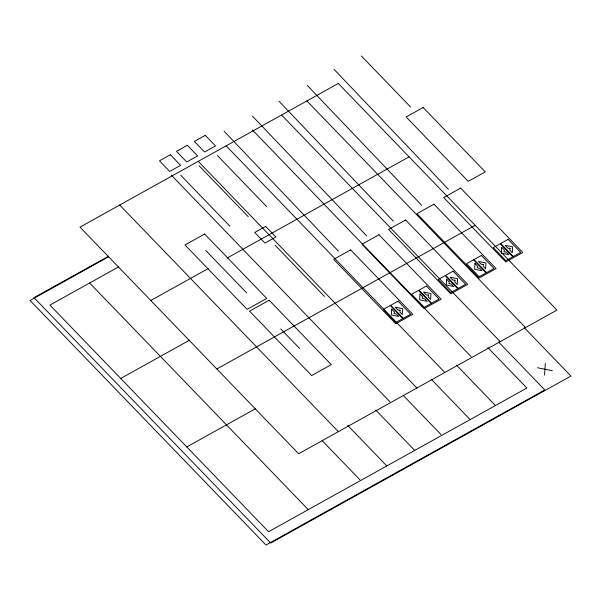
<?xml version="1.0" encoding="UTF-8"?>
<svg xmlns="http://www.w3.org/2000/svg" width="601" height="601" viewBox="0 0 601 601"><rect width="100%" height="100%" fill="white"/><g stroke="black" fill="none" stroke-linecap="round" stroke-linejoin="round"><path stroke-width="0.9" d="M544.536 375.084L545.31 363.38M108.638 256.146L33.994 297.668L270.728 543.034L570.95 376.046L524.125 327.515M108.773 256.695L30.05 300.485L265.995 545.039L544.814 389.959L498.537 341.992M118.795 266.776L49.913 305.09L268.564 531.72L526.874 388.043L487.832 347.573M150.783 300.508L208.186 268.579M227.043 258.092L409.093 156.831M120.703 378.465L189.585 340.151M216.841 368.984L475.158 225.307M186.761 446.941L255.65 408.627M537.459 367.744L552.394 370.712M361.351 55.961L410.566 106.97M306.893 100.938L525.537 327.568M281.584 115.016L500.235 341.638M252.435 129.966L471.086 356.603M456.414 365.047L495.457 405.517M226.156 145.848L444.8 372.47M217.397 155.539L266.604 206.541M431.758 379.802L470.155 419.596M198.247 161.369L416.899 387.991M199.066 165.733L248.281 216.736M275.258 245.396L324.472 296.406M403.263 395.435L441.006 434.553M180.728 175.214L229.943 226.224M171.27 175.109L389.921 401.746M375.678 409.957L414.72 450.427M205.647 250.384L246.545 292.77M280.72 328.882L299.614 348.467M347.769 425.478L386.819 465.948M119.712 205.054L338.355 431.676M322.098 440.578L359.841 479.696M89.632 283.003L308.275 509.633M334.051 69.355L448.399 189.27M307.344 85.462L421.699 205.377M278.984 101.238L393.339 221.145M252.367 116.038L366.723 235.953M224.045 131.168L338.393 251.083M391.709 309.117L391.319 314.969L398.786 316.449L396.427 314.007L393.94 313.512L394.459 311.972L391.709 309.117M400.048 310.116L399.92 312.062L402.279 314.511L402.662 308.659L395.195 307.171L397.952 310.026L400.048 310.116M420.031 293.987L419.641 299.839L427.108 301.326L424.749 298.877L422.263 298.381L422.781 296.841L420.031 293.987M428.37 294.986L428.243 296.939L430.601 299.381L430.985 293.528L423.525 292.048L426.274 294.903L428.37 294.986M446.648 279.187L446.258 285.039L453.725 286.519L451.366 284.078L448.879 283.582L449.398 282.034L446.648 279.187M454.987 280.186L454.859 282.132L457.218 284.581L457.601 278.729L450.134 277.241L452.891 280.096L454.987 280.186M475.008 263.411L474.617 269.263L482.085 270.743L479.726 268.301L477.239 267.806L477.757 266.266L475.008 263.411M483.347 264.41L483.219 266.356L485.578 268.805L485.961 262.953L478.501 261.465L481.251 264.32L483.347 264.41M501.707 247.304L501.324 253.156L508.792 254.644L506.425 252.195L503.938 251.699L504.464 250.159L501.707 247.304M510.046 248.303L509.918 250.256L512.277 252.698L512.668 246.846L505.201 245.366L507.95 248.213L510.046 248.303M170.376 154.757L159.468 160.828L169.692 171.42L180.601 165.358L170.376 154.757M187.392 145.292L176.484 151.362L186.708 161.962L197.616 155.892L187.392 145.292M205.279 135.345L194.371 141.408L204.588 152L215.496 145.938L205.279 135.345M338.303 83.456L79.993 227.133L298.644 453.763L556.954 310.093L338.303 83.456M423.134 107.496L406.118 116.955L468.254 181.359L485.262 171.894L423.134 107.496M204.625 234.044L184.995 244.96L247.131 309.357L266.761 298.442L204.625 234.044M265.65 226.404L254.741 232.474L264.966 243.074L275.874 237.004L265.65 226.404M460.659 188.09L443.651 197.549L505.779 261.946L522.787 252.48L460.659 188.09M350.661 249.896L333.645 259.362L395.774 323.759L412.789 314.293L350.661 249.896M378.983 234.766L361.967 244.231L424.103 308.636L441.119 299.17L378.983 234.766M405.6 219.966L388.584 229.432L450.72 293.829L467.728 284.371L405.6 219.966M433.96 204.19L416.944 213.655L479.08 278.053L496.095 268.587L433.96 204.19M269.165 300.237L249.535 311.153L311.671 375.557L331.294 364.642L269.165 300.237M500.257 243.728L493.286 247.604L505.862 260.646L512.841 256.762L500.257 243.728M508.115 239.356L500.701 243.48L513.284 256.522L520.691 252.397L508.115 239.356M390.267 305.533L383.28 309.417L395.864 322.452L402.843 318.575L390.267 305.533M398.117 301.169L390.703 305.293L403.279 318.327L410.693 314.203L398.117 301.169M418.589 290.403L411.602 294.287L424.193 307.336L431.172 303.452L418.589 290.403M426.44 286.038L419.025 290.163L431.608 303.204L439.023 299.08L426.44 286.038M445.198 275.604L438.219 279.488L450.803 292.529L457.782 288.653L445.198 275.604M453.049 271.239L445.642 275.363L458.225 288.405L465.632 284.281L453.049 271.239M473.565 259.827L466.586 263.711L479.17 276.753L486.149 272.869L473.565 259.827M481.416 255.463L474.001 259.587L486.585 272.629L493.999 268.504L481.416 255.463"/></g></svg>
